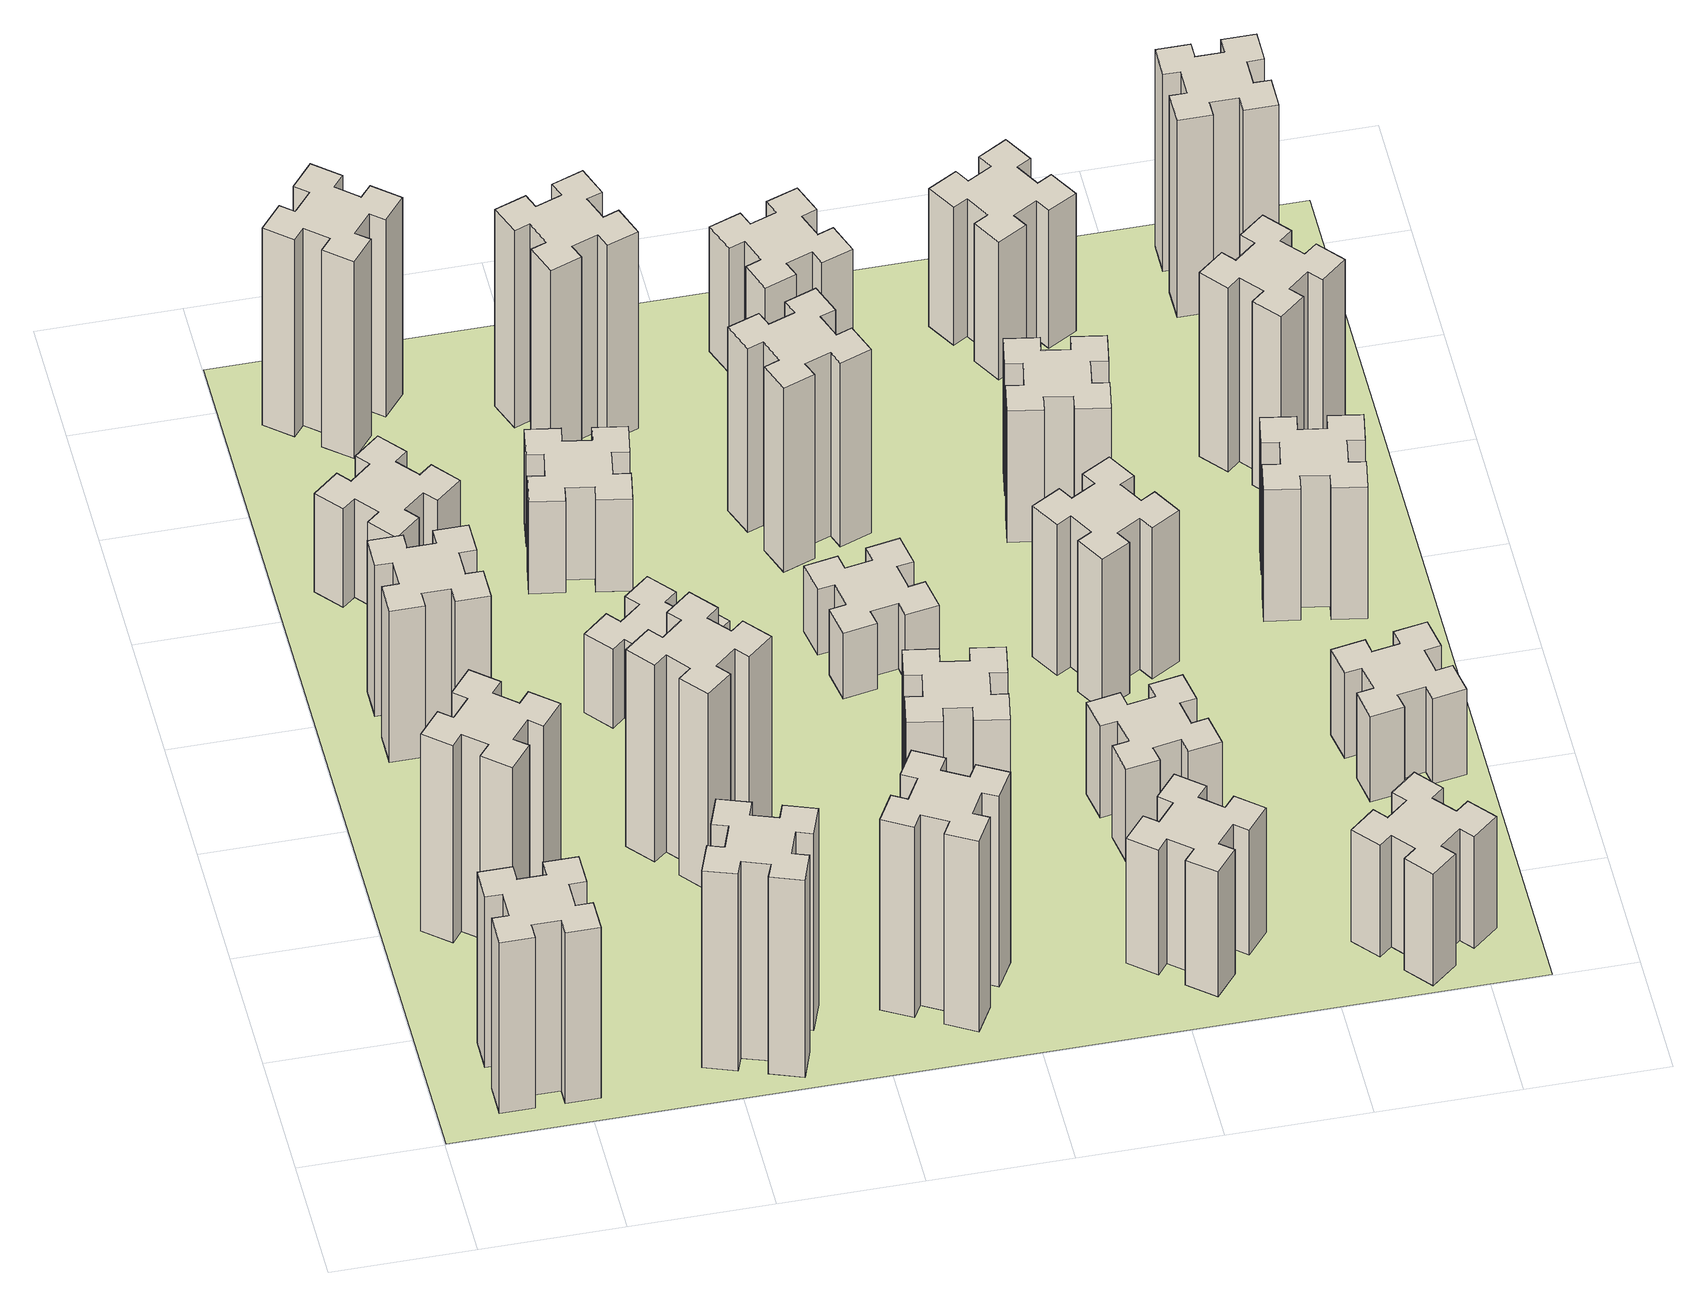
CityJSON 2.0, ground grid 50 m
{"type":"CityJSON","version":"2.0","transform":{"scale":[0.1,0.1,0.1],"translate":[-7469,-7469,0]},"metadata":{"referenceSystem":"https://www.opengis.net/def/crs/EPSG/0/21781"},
"CityObjects":{
"building1":{"type":"Building","attributes":{"class":"1000","function":"1000","usage":"1000","yearOfConstruction":2016,"roofType":"1000","measuredHeight":78,"storeysAboveGround":30,"storeysBelowGround":0},"geometry":[{"type":"Solid","lod":"1","boundaries":[[[[0,1,2,3,4,5,6,7,8,9,10,11,12,13,14,15,16,17,18,19]],[[17,16,20,21]],[[16,15,22,20]],[[15,14,23,22]],[[14,13,24,23]],[[13,12,25,24]],[[12,11,26,25]],[[11,10,27,26]],[[10,9,28,27]],[[9,8,29,28]],[[8,7,30,29]],[[7,6,31,30]],[[6,5,32,31]],[[5,4,33,32]],[[4,3,34,33]],[[3,2,35,34]],[[2,1,36,35]],[[1,0,37,36]],[[0,19,38,37]],[[19,18,39,38]],[[18,17,21,39]],[[24,25,26,27,28,29,30,31,32,33,34,35,36,37,38,39,21,20,22,23]]]]}]},
"building2":{"type":"Building","attributes":{"class":"1000","function":"1000","usage":"1000","yearOfConstruction":2016,"roofType":"1000","measuredHeight":90,"storeysAboveGround":30,"storeysBelowGround":0},"geometry":[{"type":"Solid","lod":"1","boundaries":[[[[40,41,42,43,44,45,46,47,48,49,50,51,52,53,54,55,56,57,58,59]],[[57,56,60,61]],[[56,55,62,60]],[[55,54,63,62]],[[54,53,64,63]],[[53,52,65,64]],[[52,51,66,65]],[[51,50,67,66]],[[50,49,68,67]],[[49,48,69,68]],[[48,47,70,69]],[[47,46,71,70]],[[46,45,72,71]],[[45,44,73,72]],[[44,43,74,73]],[[43,42,75,74]],[[42,41,76,75]],[[41,40,77,76]],[[40,59,78,77]],[[59,58,79,78]],[[58,57,61,79]],[[64,65,66,67,68,69,70,71,72,73,74,75,76,77,78,79,61,60,62,63]]]]}]},
"building3":{"type":"Building","attributes":{"class":"1000","function":"1000","usage":"1000","yearOfConstruction":2016,"roofType":"1000","measuredHeight":69,"storeysAboveGround":30,"storeysBelowGround":0},"geometry":[{"type":"Solid","lod":"1","boundaries":[[[[80,81,82,83,84,85,86,87,88,89,90,91,92,93,94,95,96,97,98,99]],[[97,96,100,101]],[[96,95,102,100]],[[95,94,103,102]],[[94,93,104,103]],[[93,92,105,104]],[[92,91,106,105]],[[91,90,107,106]],[[90,89,108,107]],[[89,88,109,108]],[[88,87,110,109]],[[87,86,111,110]],[[86,85,112,111]],[[85,84,113,112]],[[84,83,114,113]],[[83,82,115,114]],[[82,81,116,115]],[[81,80,117,116]],[[80,99,118,117]],[[99,98,119,118]],[[98,97,101,119]],[[104,105,106,107,108,109,110,111,112,113,114,115,116,117,118,119,101,100,102,103]]]]}]},
"building4":{"type":"Building","attributes":{"class":"1000","function":"1000","usage":"1000","yearOfConstruction":2016,"roofType":"1000","measuredHeight":45,"storeysAboveGround":30,"storeysBelowGround":0},"geometry":[{"type":"Solid","lod":"1","boundaries":[[[[120,121,122,123,124,125,126,127,128,129,130,131,132,133,134,135,136,137,138,139]],[[137,136,140,141]],[[136,135,142,140]],[[135,134,143,142]],[[134,133,144,143]],[[133,132,145,144]],[[132,131,146,145]],[[131,130,147,146]],[[130,129,148,147]],[[129,128,149,148]],[[128,127,150,149]],[[127,126,151,150]],[[126,125,152,151]],[[125,124,153,152]],[[124,123,154,153]],[[123,122,155,154]],[[122,121,156,155]],[[121,120,157,156]],[[120,139,158,157]],[[139,138,159,158]],[[138,137,141,159]],[[144,145,146,147,148,149,150,151,152,153,154,155,156,157,158,159,141,140,142,143]]]]}]},
"building5":{"type":"Building","attributes":{"class":"1000","function":"1000","usage":"1000","yearOfConstruction":2016,"roofType":"1000","measuredHeight":90,"storeysAboveGround":30,"storeysBelowGround":0},"geometry":[{"type":"Solid","lod":"1","boundaries":[[[[160,161,162,163,164,165,166,167,168,169,170,171,172,173,174,175,176,177,178,179]],[[177,176,180,181]],[[176,175,182,180]],[[175,174,183,182]],[[174,173,184,183]],[[173,172,185,184]],[[172,171,186,185]],[[171,170,187,186]],[[170,169,188,187]],[[169,168,189,188]],[[168,167,190,189]],[[167,166,191,190]],[[166,165,192,191]],[[165,164,193,192]],[[164,163,194,193]],[[163,162,195,194]],[[162,161,196,195]],[[161,160,197,196]],[[160,179,198,197]],[[179,178,199,198]],[[178,177,181,199]],[[184,185,186,187,188,189,190,191,192,193,194,195,196,197,198,199,181,180,182,183]]]]}]},
"building6":{"type":"Building","attributes":{"class":"1000","function":"1000","usage":"1000","yearOfConstruction":2016,"roofType":"1000","measuredHeight":90,"storeysAboveGround":30,"storeysBelowGround":0},"geometry":[{"type":"Solid","lod":"1","boundaries":[[[[200,201,202,203,204,205,206,207,208,209,210,211,212,213,214,215,216,217,218,219]],[[217,216,220,221]],[[216,215,222,220]],[[215,214,223,222]],[[214,213,224,223]],[[213,212,225,224]],[[212,211,226,225]],[[211,210,227,226]],[[210,209,228,227]],[[209,208,229,228]],[[208,207,230,229]],[[207,206,231,230]],[[206,205,232,231]],[[205,204,233,232]],[[204,203,234,233]],[[203,202,235,234]],[[202,201,236,235]],[[201,200,237,236]],[[200,219,238,237]],[[219,218,239,238]],[[218,217,221,239]],[[224,225,226,227,228,229,230,231,232,233,234,235,236,237,238,239,221,220,222,223]]]]}]},
"building7":{"type":"Building","attributes":{"class":"1000","function":"1000","usage":"1000","yearOfConstruction":2016,"roofType":"1000","measuredHeight":90,"storeysAboveGround":30,"storeysBelowGround":0},"geometry":[{"type":"Solid","lod":"1","boundaries":[[[[240,241,242,243,244,245,246,247,248,249,250,251,252,253,254,255,256,257,258,259]],[[257,256,260,261]],[[256,255,262,260]],[[255,254,263,262]],[[254,253,264,263]],[[253,252,265,264]],[[252,251,266,265]],[[251,250,267,266]],[[250,249,268,267]],[[249,248,269,268]],[[248,247,270,269]],[[247,246,271,270]],[[246,245,272,271]],[[245,244,273,272]],[[244,243,274,273]],[[243,242,275,274]],[[242,241,276,275]],[[241,240,277,276]],[[240,259,278,277]],[[259,258,279,278]],[[258,257,261,279]],[[264,265,266,267,268,269,270,271,272,273,274,275,276,277,278,279,261,260,262,263]]]]}]},
"building8":{"type":"Building","attributes":{"class":"1000","function":"1000","usage":"1000","yearOfConstruction":2016,"roofType":"1000","measuredHeight":36,"storeysAboveGround":30,"storeysBelowGround":0},"geometry":[{"type":"Solid","lod":"1","boundaries":[[[[280,281,282,283,284,285,286,287,288,289,290,291,292,293,294,295,296,297,298,299]],[[297,296,300,301]],[[296,295,302,300]],[[295,294,303,302]],[[294,293,304,303]],[[293,292,305,304]],[[292,291,306,305]],[[291,290,307,306]],[[290,289,308,307]],[[289,288,309,308]],[[288,287,310,309]],[[287,286,311,310]],[[286,285,312,311]],[[285,284,313,312]],[[284,283,314,313]],[[283,282,315,314]],[[282,281,316,315]],[[281,280,317,316]],[[280,299,318,317]],[[299,298,319,318]],[[298,297,301,319]],[[304,305,306,307,308,309,310,311,312,313,314,315,316,317,318,319,301,300,302,303]]]]}]},
"building9":{"type":"Building","attributes":{"class":"1000","function":"1000","usage":"1000","yearOfConstruction":2016,"roofType":"1000","measuredHeight":42,"storeysAboveGround":30,"storeysBelowGround":0},"geometry":[{"type":"Solid","lod":"1","boundaries":[[[[320,321,322,323,324,325,326,327,328,329,330,331,332,333,334,335,336,337,338,339]],[[337,336,340,341]],[[336,335,342,340]],[[335,334,343,342]],[[334,333,344,343]],[[333,332,345,344]],[[332,331,346,345]],[[331,330,347,346]],[[330,329,348,347]],[[329,328,349,348]],[[328,327,350,349]],[[327,326,351,350]],[[326,325,352,351]],[[325,324,353,352]],[[324,323,354,353]],[[323,322,355,354]],[[322,321,356,355]],[[321,320,357,356]],[[320,339,358,357]],[[339,338,359,358]],[[338,337,341,359]],[[344,345,346,347,348,349,350,351,352,353,354,355,356,357,358,359,341,340,342,343]]]]}]},
"building10":{"type":"Building","attributes":{"class":"1000","function":"1000","usage":"1000","yearOfConstruction":2016,"roofType":"1000","measuredHeight":87,"storeysAboveGround":30,"storeysBelowGround":0},"geometry":[{"type":"Solid","lod":"1","boundaries":[[[[360,361,362,363,364,365,366,367,368,369,370,371,372,373,374,375,376,377,378,379]],[[377,376,380,381]],[[376,375,382,380]],[[375,374,383,382]],[[374,373,384,383]],[[373,372,385,384]],[[372,371,386,385]],[[371,370,387,386]],[[370,369,388,387]],[[369,368,389,388]],[[368,367,390,389]],[[367,366,391,390]],[[366,365,392,391]],[[365,364,393,392]],[[364,363,394,393]],[[363,362,395,394]],[[362,361,396,395]],[[361,360,397,396]],[[360,379,398,397]],[[379,378,399,398]],[[378,377,381,399]],[[384,385,386,387,388,389,390,391,392,393,394,395,396,397,398,399,381,380,382,383]]]]}]},
"building11":{"type":"Building","attributes":{"class":"1000","function":"1000","usage":"1000","yearOfConstruction":2016,"roofType":"1000","measuredHeight":90,"storeysAboveGround":30,"storeysBelowGround":0},"geometry":[{"type":"Solid","lod":"1","boundaries":[[[[400,401,402,403,404,405,406,407,408,409,410,411,412,413,414,415,416,417,418,419]],[[417,416,420,421]],[[416,415,422,420]],[[415,414,423,422]],[[414,413,424,423]],[[413,412,425,424]],[[412,411,426,425]],[[411,410,427,426]],[[410,409,428,427]],[[409,408,429,428]],[[408,407,430,429]],[[407,406,431,430]],[[406,405,432,431]],[[405,404,433,432]],[[404,403,434,433]],[[403,402,435,434]],[[402,401,436,435]],[[401,400,437,436]],[[400,419,438,437]],[[419,418,439,438]],[[418,417,421,439]],[[424,425,426,427,428,429,430,431,432,433,434,435,436,437,438,439,421,420,422,423]]]]}]},
"building12":{"type":"Building","attributes":{"class":"1000","function":"1000","usage":"1000","yearOfConstruction":2016,"roofType":"1000","measuredHeight":63,"storeysAboveGround":30,"storeysBelowGround":0},"geometry":[{"type":"Solid","lod":"1","boundaries":[[[[440,441,442,443,444,445,446,447,448,449,450,451,452,453,454,455,456,457,458,459]],[[457,456,460,461]],[[456,455,462,460]],[[455,454,463,462]],[[454,453,464,463]],[[453,452,465,464]],[[452,451,466,465]],[[451,450,467,466]],[[450,449,468,467]],[[449,448,469,468]],[[448,447,470,469]],[[447,446,471,470]],[[446,445,472,471]],[[445,444,473,472]],[[444,443,474,473]],[[443,442,475,474]],[[442,441,476,475]],[[441,440,477,476]],[[440,459,478,477]],[[459,458,479,478]],[[458,457,461,479]],[[464,465,466,467,468,469,470,471,472,473,474,475,476,477,478,479,461,460,462,463]]]]}]},
"building13":{"type":"Building","attributes":{"class":"1000","function":"1000","usage":"1000","yearOfConstruction":2016,"roofType":"1000","measuredHeight":30,"storeysAboveGround":30,"storeysBelowGround":0},"geometry":[{"type":"Solid","lod":"1","boundaries":[[[[480,481,482,483,484,485,486,487,488,489,490,491,492,493,494,495,496,497,498,499]],[[497,496,500,501]],[[496,495,502,500]],[[495,494,503,502]],[[494,493,504,503]],[[493,492,505,504]],[[492,491,506,505]],[[491,490,507,506]],[[490,489,508,507]],[[489,488,509,508]],[[488,487,510,509]],[[487,486,511,510]],[[486,485,512,511]],[[485,484,513,512]],[[484,483,514,513]],[[483,482,515,514]],[[482,481,516,515]],[[481,480,517,516]],[[480,499,518,517]],[[499,498,519,518]],[[498,497,501,519]],[[504,505,506,507,508,509,510,511,512,513,514,515,516,517,518,519,501,500,502,503]]]]}]},
"building14":{"type":"Building","attributes":{"class":"1000","function":"1000","usage":"1000","yearOfConstruction":2016,"roofType":"1000","measuredHeight":84,"storeysAboveGround":30,"storeysBelowGround":0},"geometry":[{"type":"Solid","lod":"1","boundaries":[[[[520,521,522,523,524,525,526,527,528,529,530,531,532,533,534,535,536,537,538,539]],[[537,536,540,541]],[[536,535,542,540]],[[535,534,543,542]],[[534,533,544,543]],[[533,532,545,544]],[[532,531,546,545]],[[531,530,547,546]],[[530,529,548,547]],[[529,528,549,548]],[[528,527,550,549]],[[527,526,551,550]],[[526,525,552,551]],[[525,524,553,552]],[[524,523,554,553]],[[523,522,555,554]],[[522,521,556,555]],[[521,520,557,556]],[[520,539,558,557]],[[539,538,559,558]],[[538,537,541,559]],[[544,545,546,547,548,549,550,551,552,553,554,555,556,557,558,559,541,540,542,543]]]]}]},
"building15":{"type":"Building","attributes":{"class":"1000","function":"1000","usage":"1000","yearOfConstruction":2016,"roofType":"1000","measuredHeight":57,"storeysAboveGround":30,"storeysBelowGround":0},"geometry":[{"type":"Solid","lod":"1","boundaries":[[[[560,561,562,563,564,565,566,567,568,569,570,571,572,573,574,575,576,577,578,579]],[[577,576,580,581]],[[576,575,582,580]],[[575,574,583,582]],[[574,573,584,583]],[[573,572,585,584]],[[572,571,586,585]],[[571,570,587,586]],[[570,569,588,587]],[[569,568,589,588]],[[568,567,590,589]],[[567,566,591,590]],[[566,565,592,591]],[[565,564,593,592]],[[564,563,594,593]],[[563,562,595,594]],[[562,561,596,595]],[[561,560,597,596]],[[560,579,598,597]],[[579,578,599,598]],[[578,577,581,599]],[[584,585,586,587,588,589,590,591,592,593,594,595,596,597,598,599,581,580,582,583]]]]}]},
"building16":{"type":"Building","attributes":{"class":"1000","function":"1000","usage":"1000","yearOfConstruction":2016,"roofType":"1000","measuredHeight":57,"storeysAboveGround":30,"storeysBelowGround":0},"geometry":[{"type":"Solid","lod":"1","boundaries":[[[[600,601,602,603,604,605,606,607,608,609,610,611,612,613,614,615,616,617,618,619]],[[617,616,620,621]],[[616,615,622,620]],[[615,614,623,622]],[[614,613,624,623]],[[613,612,625,624]],[[612,611,626,625]],[[611,610,627,626]],[[610,609,628,627]],[[609,608,629,628]],[[608,607,630,629]],[[607,606,631,630]],[[606,605,632,631]],[[605,604,633,632]],[[604,603,634,633]],[[603,602,635,634]],[[602,601,636,635]],[[601,600,637,636]],[[600,619,638,637]],[[619,618,639,638]],[[618,617,621,639]],[[624,625,626,627,628,629,630,631,632,633,634,635,636,637,638,639,621,620,622,623]]]]}]},
"building17":{"type":"Building","attributes":{"class":"1000","function":"1000","usage":"1000","yearOfConstruction":2016,"roofType":"1000","measuredHeight":42,"storeysAboveGround":30,"storeysBelowGround":0},"geometry":[{"type":"Solid","lod":"1","boundaries":[[[[640,641,642,643,644,645,646,647,648,649,650,651,652,653,654,655,656,657,658,659]],[[657,656,660,661]],[[656,655,662,660]],[[655,654,663,662]],[[654,653,664,663]],[[653,652,665,664]],[[652,651,666,665]],[[651,650,667,666]],[[650,649,668,667]],[[649,648,669,668]],[[648,647,670,669]],[[647,646,671,670]],[[646,645,672,671]],[[645,644,673,672]],[[644,643,674,673]],[[643,642,675,674]],[[642,641,676,675]],[[641,640,677,676]],[[640,659,678,677]],[[659,658,679,678]],[[658,657,661,679]],[[664,665,666,667,668,669,670,671,672,673,674,675,676,677,678,679,661,660,662,663]]]]}]},
"building18":{"type":"Building","attributes":{"class":"1000","function":"1000","usage":"1000","yearOfConstruction":2016,"roofType":"1000","measuredHeight":69,"storeysAboveGround":30,"storeysBelowGround":0},"geometry":[{"type":"Solid","lod":"1","boundaries":[[[[680,681,682,683,684,685,686,687,688,689,690,691,692,693,694,695,696,697,698,699]],[[697,696,700,701]],[[696,695,702,700]],[[695,694,703,702]],[[694,693,704,703]],[[693,692,705,704]],[[692,691,706,705]],[[691,690,707,706]],[[690,689,708,707]],[[689,688,709,708]],[[688,687,710,709]],[[687,686,711,710]],[[686,685,712,711]],[[685,684,713,712]],[[684,683,714,713]],[[683,682,715,714]],[[682,681,716,715]],[[681,680,717,716]],[[680,699,718,717]],[[699,698,719,718]],[[698,697,701,719]],[[704,705,706,707,708,709,710,711,712,713,714,715,716,717,718,719,701,700,702,703]]]]}]},
"building19":{"type":"Building","attributes":{"class":"1000","function":"1000","usage":"1000","yearOfConstruction":2016,"roofType":"1000","measuredHeight":60,"storeysAboveGround":30,"storeysBelowGround":0},"geometry":[{"type":"Solid","lod":"1","boundaries":[[[[720,721,722,723,724,725,726,727,728,729,730,731,732,733,734,735,736,737,738,739]],[[737,736,740,741]],[[736,735,742,740]],[[735,734,743,742]],[[734,733,744,743]],[[733,732,745,744]],[[732,731,746,745]],[[731,730,747,746]],[[730,729,748,747]],[[729,728,749,748]],[[728,727,750,749]],[[727,726,751,750]],[[726,725,752,751]],[[725,724,753,752]],[[724,723,754,753]],[[723,722,755,754]],[[722,721,756,755]],[[721,720,757,756]],[[720,739,758,757]],[[739,738,759,758]],[[738,737,741,759]],[[744,745,746,747,748,749,750,751,752,753,754,755,756,757,758,759,741,740,742,743]]]]}]},
"building20":{"type":"Building","attributes":{"class":"1000","function":"1000","usage":"1000","yearOfConstruction":2016,"roofType":"1000","measuredHeight":51,"storeysAboveGround":30,"storeysBelowGround":0},"geometry":[{"type":"Solid","lod":"1","boundaries":[[[[760,761,762,763,764,765,766,767,768,769,770,771,772,773,774,775,776,777,778,779]],[[777,776,780,781]],[[776,775,782,780]],[[775,774,783,782]],[[774,773,784,783]],[[773,772,785,784]],[[772,771,786,785]],[[771,770,787,786]],[[770,769,788,787]],[[769,768,789,788]],[[768,767,790,789]],[[767,766,791,790]],[[766,765,792,791]],[[765,764,793,792]],[[764,763,794,793]],[[763,762,795,794]],[[762,761,796,795]],[[761,760,797,796]],[[760,779,798,797]],[[779,778,799,798]],[[778,777,781,799]],[[784,785,786,787,788,789,790,791,792,793,794,795,796,797,798,799,781,780,782,783]]]]}]},
"building21":{"type":"Building","attributes":{"class":"1000","function":"1000","usage":"1000","yearOfConstruction":2016,"roofType":"1000","measuredHeight":63,"storeysAboveGround":30,"storeysBelowGround":0},"geometry":[{"type":"Solid","lod":"1","boundaries":[[[[800,801,802,803,804,805,806,807,808,809,810,811,812,813,814,815,816,817,818,819]],[[817,816,820,821]],[[816,815,822,820]],[[815,814,823,822]],[[814,813,824,823]],[[813,812,825,824]],[[812,811,826,825]],[[811,810,827,826]],[[810,809,828,827]],[[809,808,829,828]],[[808,807,830,829]],[[807,806,831,830]],[[806,805,832,831]],[[805,804,833,832]],[[804,803,834,833]],[[803,802,835,834]],[[802,801,836,835]],[[801,800,837,836]],[[800,819,838,837]],[[819,818,839,838]],[[818,817,821,839]],[[824,825,826,827,828,829,830,831,832,833,834,835,836,837,838,839,821,820,822,823]]]]}]},
"building22":{"type":"Building","attributes":{"class":"1000","function":"1000","usage":"1000","yearOfConstruction":2016,"roofType":"1000","measuredHeight":39,"storeysAboveGround":30,"storeysBelowGround":0},"geometry":[{"type":"Solid","lod":"1","boundaries":[[[[840,841,842,843,844,845,846,847,848,849,850,851,852,853,854,855,856,857,858,859]],[[857,856,860,861]],[[856,855,862,860]],[[855,854,863,862]],[[854,853,864,863]],[[853,852,865,864]],[[852,851,866,865]],[[851,850,867,866]],[[850,849,868,867]],[[849,848,869,868]],[[848,847,870,869]],[[847,846,871,870]],[[846,845,872,871]],[[845,844,873,872]],[[844,843,874,873]],[[843,842,875,874]],[[842,841,876,875]],[[841,840,877,876]],[[840,859,878,877]],[[859,858,879,878]],[[858,857,861,879]],[[864,865,866,867,868,869,870,871,872,873,874,875,876,877,878,879,861,860,862,863]]]]}]},
"building23":{"type":"Building","attributes":{"class":"1000","function":"1000","usage":"1000","yearOfConstruction":2016,"roofType":"1000","measuredHeight":60,"storeysAboveGround":30,"storeysBelowGround":0},"geometry":[{"type":"Solid","lod":"1","boundaries":[[[[880,881,882,883,884,885,886,887,888,889,890,891,892,893,894,895,896,897,898,899]],[[897,896,900,901]],[[896,895,902,900]],[[895,894,903,902]],[[894,893,904,903]],[[893,892,905,904]],[[892,891,906,905]],[[891,890,907,906]],[[890,889,908,907]],[[889,888,909,908]],[[888,887,910,909]],[[887,886,911,910]],[[886,885,912,911]],[[885,884,913,912]],[[884,883,914,913]],[[883,882,915,914]],[[882,881,916,915]],[[881,880,917,916]],[[880,899,918,917]],[[899,898,919,918]],[[898,897,901,919]],[[904,905,906,907,908,909,910,911,912,913,914,915,916,917,918,919,901,900,902,903]]]]}]},
"building24":{"type":"Building","attributes":{"class":"1000","function":"1000","usage":"1000","yearOfConstruction":2016,"roofType":"1000","measuredHeight":84,"storeysAboveGround":30,"storeysBelowGround":0},"geometry":[{"type":"Solid","lod":"1","boundaries":[[[[920,921,922,923,924,925,926,927,928,929,930,931,932,933,934,935,936,937,938,939]],[[937,936,940,941]],[[936,935,942,940]],[[935,934,943,942]],[[934,933,944,943]],[[933,932,945,944]],[[932,931,946,945]],[[931,930,947,946]],[[930,929,948,947]],[[929,928,949,948]],[[928,927,950,949]],[[927,926,951,950]],[[926,925,952,951]],[[925,924,953,952]],[[924,923,954,953]],[[923,922,955,954]],[[922,921,956,955]],[[921,920,957,956]],[[920,939,958,957]],[[939,938,959,958]],[[938,937,941,959]],[[944,945,946,947,948,949,950,951,952,953,954,955,956,957,958,959,941,940,942,943]]]]}]},
"building25":{"type":"Building","attributes":{"class":"1000","function":"1000","usage":"1000","yearOfConstruction":2016,"roofType":"1000","measuredHeight":90,"storeysAboveGround":30,"storeysBelowGround":0},"geometry":[{"type":"Solid","lod":"1","boundaries":[[[[960,961,962,963,964,965,966,967,968,969,970,971,972,973,974,975,976,977,978,979]],[[977,976,980,981]],[[976,975,982,980]],[[975,974,983,982]],[[974,973,984,983]],[[973,972,985,984]],[[972,971,986,985]],[[971,970,987,986]],[[970,969,988,987]],[[969,968,989,988]],[[968,967,990,989]],[[967,966,991,990]],[[966,965,992,991]],[[965,964,993,992]],[[964,963,994,993]],[[963,962,995,994]],[[962,961,996,995]],[[961,960,997,996]],[[960,979,998,997]],[[979,978,999,998]],[[978,977,981,999]],[[984,985,986,987,988,989,990,991,992,993,994,995,996,997,998,999,981,980,982,983]]]]}]},
"landuse1":{"type":"LandUse","attributes":{"name":"plot1","function":"1010"},"geometry":[{"type":"MultiSurface","lod":"1","boundaries":[[[1000,1001,1002,1003]]]}]}
},
"vertices":[
[265,325,0],[265,225,0],[205,225,0],[205,105,0],[325,105,0],[325,165,0],[425,165,0],[425,105,0],[545,105,0],[545,225,0],[485,225,0],[485,325,0],[545,325,0],[545,445,0],[425,445,0],[425,385,0],[325,385,0],[325,445,0],[205,445,0],[205,325,0],[325,385,780],[325,445,780],[425,385,780],[425,445,780],[545,445,780],[545,325,780],[485,325,780],[485,225,780],[545,225,780],[545,105,780],[425,105,780],[425,165,780],[325,165,780],[325,105,780],[205,105,780],[205,225,780],[265,225,780],[265,325,780],[205,325,780],[205,445,780],
[484,1067,0],[408,1132,0],[446,1178,0],[354,1255,0],[277,1163,0],[323,1124,0],[259,1048,0],[213,1086,0],[136,994,0],[228,917,0],[266,963,0],[343,899,0],[304,853,0],[396,776,0],[473,868,0],[427,906,0],[492,983,0],[538,944,0],[615,1036,0],[523,1113,0],[492,983,900],[538,944,900],[427,906,900],[473,868,900],[396,776,900],[304,853,900],[343,899,900],[266,963,900],[228,917,900],[136,994,900],[213,1086,900],[259,1048,900],[323,1124,900],[277,1163,900],[354,1255,900],[446,1178,900],[408,1132,900],[484,1067,900],[523,1113,900],[615,1036,900],
[425,2065,0],[325,2065,0],[325,2125,0],[205,2125,0],[205,2005,0],[265,2005,0],[265,1905,0],[205,1905,0],[205,1785,0],[325,1785,0],[325,1845,0],[425,1845,0],[425,1785,0],[545,1785,0],[545,1905,0],[485,1905,0],[485,2005,0],[545,2005,0],[545,2125,0],[425,2125,0],[485,2005,690],[545,2005,690],[485,1905,690],[545,1905,690],[545,1785,690],[425,1785,690],[425,1845,690],[325,1845,690],[325,1785,690],[205,1785,690],[205,1905,690],[265,1905,690],[265,2005,690],[205,2005,690],[205,2125,690],[325,2125,690],[325,2065,690],[425,2065,690],[425,2125,690],[545,2125,690],
[492,2628,0],[427,2704,0],[473,2743,0],[396,2835,0],[304,2758,0],[343,2712,0],[266,2647,0],[228,2693,0],[136,2616,0],[213,2524,0],[259,2563,0],[323,2486,0],[277,2448,0],[354,2356,0],[446,2433,0],[408,2479,0],[484,2543,0],[523,2497,0],[615,2574,0],[538,2666,0],[484,2543,450],[523,2497,450],[408,2479,450],[446,2433,450],[354,2356,450],[277,2448,450],[323,2486,450],[259,2563,450],[213,2524,450],[136,2616,450],[228,2693,450],[266,2647,450],[343,2712,450],[304,2758,450],[396,2835,450],[473,2743,450],[427,2704,450],[492,2628,450],[538,2666,450],[615,2574,450],
[1029,360,0],[995,266,0],[939,287,0],[897,174,0],[1010,133,0],[1031,189,0],[1125,155,0],[1104,99,0],[1217,57,0],[1258,170,0],[1202,191,0],[1236,285,0],[1292,264,0],[1333,377,0],[1220,418,0],[1200,362,0],[1106,396,0],[1127,452,0],[1014,493,0],[973,380,0],[1106,396,900],[1127,452,900],[1200,362,900],[1220,418,900],[1333,377,900],[1292,264,900],[1236,285,900],[1202,191,900],[1258,170,900],[1217,57,900],[1104,99,900],[1125,155,900],[1031,189,900],[1010,133,900],[897,174,900],[939,287,900],[995,266,900],[1029,360,900],[973,380,900],[1014,493,900],
[484,3487,0],[408,3552,0],[446,3598,0],[354,3675,0],[277,3583,0],[323,3544,0],[259,3468,0],[213,3506,0],[136,3414,0],[228,3337,0],[266,3383,0],[343,3319,0],[304,3273,0],[396,3196,0],[473,3288,0],[427,3326,0],[492,3403,0],[538,3364,0],[615,3456,0],[523,3533,0],[492,3403,900],[538,3364,900],[427,3326,900],[473,3288,900],[396,3196,900],[304,3273,900],[343,3319,900],[266,3383,900],[228,3337,900],[136,3414,900],[213,3506,900],[259,3468,900],[323,3544,900],[277,3583,900],[354,3675,900],[446,3598,900],[408,3552,900],[484,3487,900],[523,3533,900],[615,3456,900],
[1083,1332,0],[1006,1267,0],[968,1313,0],[876,1236,0],[953,1144,0],[999,1183,0],[1063,1106,0],[1017,1068,0],[1094,976,0],[1186,1053,0],[1148,1099,0],[1224,1163,0],[1263,1117,0],[1355,1194,0],[1278,1286,0],[1232,1248,0],[1167,1324,0],[1213,1363,0],[1136,1455,0],[1044,1378,0],[1167,1324,900],[1213,1363,900],[1232,1248,900],[1278,1286,900],[1355,1194,900],[1263,1117,900],[1224,1163,900],[1148,1099,900],[1186,1053,900],[1094,976,900],[1017,1068,900],[1063,1106,900],[999,1183,900],[953,1144,900],[876,1236,900],[968,1313,900],[1006,1267,900],[1083,1332,900],[1044,1378,900],[1136,1455,900],
[1083,1972,0],[1006,1907,0],[968,1953,0],[876,1876,0],[953,1784,0],[999,1823,0],[1063,1746,0],[1017,1708,0],[1094,1616,0],[1186,1693,0],[1148,1739,0],[1224,1803,0],[1263,1757,0],[1355,1834,0],[1278,1926,0],[1232,1888,0],[1167,1964,0],[1213,2003,0],[1136,2095,0],[1044,2018,0],[1167,1964,360],[1213,2003,360],[1232,1888,360],[1278,1926,360],[1355,1834,360],[1263,1757,360],[1224,1803,360],[1148,1739,360],[1186,1693,360],[1094,1616,360],[1017,1708,360],[1063,1746,360],[999,1823,360],[953,1784,360],[876,1876,360],[968,1953,360],[1006,1907,360],[1083,1972,360],[1044,2018,360],[1136,2095,360],
[1115,2527,0],[1132,2625,0],[1191,2615,0],[1212,2733,0],[1094,2754,0],[1084,2695,0],[985,2712,0],[996,2771,0],[877,2792,0],[857,2674,0],[916,2664,0],[898,2565,0],[839,2576,0],[818,2457,0],[937,2437,0],[947,2496,0],[1045,2478,0],[1035,2419,0],[1153,2398,0],[1174,2517,0],[1045,2478,420],[1035,2419,420],[947,2496,420],[937,2437,420],[818,2457,420],[839,2576,420],[898,2565,420],[916,2664,420],[857,2674,420],[877,2792,420],[996,2771,420],[985,2712,420],[1084,2695,420],[1094,2754,420],[1212,2733,420],[1191,2615,420],[1132,2625,420],[1115,2527,420],[1174,2517,420],[1153,2398,420],
[1657,305,0],[1744,255,0],[1714,203,0],[1818,143,0],[1878,247,0],[1826,277,0],[1876,364,0],[1928,334,0],[1988,438,0],[1884,498,0],[1854,446,0],[1767,496,0],[1797,548,0],[1693,608,0],[1633,504,0],[1685,474,0],[1635,387,0],[1583,417,0],[1523,313,0],[1627,253,0],[1635,387,870],[1583,417,870],[1685,474,870],[1633,504,870],[1693,608,870],[1797,548,870],[1767,496,870],[1854,446,870],[1884,498,870],[1988,438,870],[1928,334,870],[1876,364,870],[1826,277,870],[1878,247,870],[1818,143,870],[1714,203,870],[1744,255,870],[1657,305,870],[1627,253,870],[1523,313,870],
[1125,3356,0],[1031,3322,0],[1010,3378,0],[897,3337,0],[939,3224,0],[995,3245,0],[1029,3151,0],[973,3130,0],[1014,3017,0],[1127,3059,0],[1106,3115,0],[1200,3149,0],[1220,3093,0],[1333,3134,0],[1292,3247,0],[1236,3226,0],[1202,3320,0],[1258,3340,0],[1217,3453,0],[1104,3412,0],[1202,3320,900],[1258,3340,900],[1236,3226,900],[1292,3247,900],[1333,3134,900],[1220,3093,900],[1200,3149,900],[1106,3115,900],[1127,3059,900],[1014,3017,900],[973,3130,900],[1029,3151,900],[995,3245,900],[939,3224,900],[897,3337,900],[1010,3378,900],[1031,3322,900],[1125,3356,900],[1104,3412,900],[1217,3453,900],
[2055,1047,0],[2072,1145,0],[2131,1135,0],[2152,1253,0],[2034,1274,0],[2024,1215,0],[1925,1232,0],[1936,1291,0],[1817,1312,0],[1797,1194,0],[1856,1184,0],[1838,1085,0],[1779,1096,0],[1758,977,0],[1877,957,0],[1887,1016,0],[1985,998,0],[1975,939,0],[2093,918,0],[2114,1037,0],[1985,998,630],[1975,939,630],[1887,1016,630],[1877,957,630],[1758,977,630],[1779,1096,630],[1838,1085,630],[1856,1184,630],[1797,1194,630],[1817,1312,630],[1936,1291,630],[1925,1232,630],[2024,1215,630],[2034,1274,630],[2152,1253,630],[2131,1135,630],[2072,1145,630],[2055,1047,630],[2114,1037,630],[2093,918,630],
[1972,1925,0],[1955,2024,0],[2014,2034,0],[1993,2152,0],[1875,2131,0],[1885,2072,0],[1787,2055,0],[1777,2114,0],[1658,2093,0],[1679,1975,0],[1738,1985,0],[1756,1887,0],[1697,1877,0],[1717,1758,0],[1836,1779,0],[1825,1838,0],[1924,1856,0],[1934,1797,0],[2052,1817,0],[2031,1936,0],[1924,1856,300],[1934,1797,300],[1825,1838,300],[1836,1779,300],[1717,1758,300],[1697,1877,300],[1756,1887,300],[1738,1985,300],[1679,1975,300],[1658,2093,300],[1777,2114,300],[1787,2055,300],[1885,2072,300],[1875,2131,300],[1993,2152,300],[2014,2034,300],[1955,2024,300],[1972,1925,300],[2031,1936,300],[2052,1817,300],
[1876,2586,0],[1842,2680,0],[1898,2700,0],[1857,2813,0],[1744,2772,0],[1765,2716,0],[1671,2682,0],[1650,2738,0],[1537,2697,0],[1579,2584,0],[1635,2605,0],[1669,2511,0],[1613,2490,0],[1654,2377,0],[1767,2419,0],[1746,2475,0],[1840,2509,0],[1860,2453,0],[1973,2494,0],[1932,2607,0],[1840,2509,840],[1860,2453,840],[1746,2475,840],[1767,2419,840],[1654,2377,840],[1613,2490,840],[1669,2511,840],[1635,2605,840],[1579,2584,840],[1537,2697,840],[1650,2738,840],[1671,2682,840],[1765,2716,840],[1744,2772,840],[1857,2813,840],[1898,2700,840],[1842,2680,840],[1876,2586,840],[1932,2607,840],[1973,2494,840],
[2486,323,0],[2563,259,0],[2524,213,0],[2616,136,0],[2693,228,0],[2647,266,0],[2712,343,0],[2758,304,0],[2835,396,0],[2743,473,0],[2704,427,0],[2628,492,0],[2666,538,0],[2574,615,0],[2497,523,0],[2543,484,0],[2479,408,0],[2433,446,0],[2356,354,0],[2448,277,0],[2479,408,570],[2433,446,570],[2543,484,570],[2497,523,570],[2574,615,570],[2666,538,570],[2628,492,570],[2704,427,570],[2743,473,570],[2835,396,570],[2758,304,570],[2712,343,570],[2647,266,570],[2693,228,570],[2616,136,570],[2524,213,570],[2563,259,570],[2486,323,570],[2448,277,570],[2356,354,570],
[1846,3215,0],[1940,3249,0],[1960,3193,0],[2073,3234,0],[2032,3347,0],[1976,3326,0],[1942,3420,0],[1998,3440,0],[1957,3553,0],[1844,3512,0],[1865,3456,0],[1771,3422,0],[1750,3478,0],[1637,3437,0],[1679,3324,0],[1735,3345,0],[1769,3251,0],[1713,3230,0],[1754,3117,0],[1867,3159,0],[1769,3251,570],[1713,3230,570],[1735,3345,570],[1679,3324,570],[1637,3437,570],[1750,3478,570],[1771,3422,570],[1865,3456,570],[1844,3512,570],[1957,3553,570],[1998,3440,570],[1942,3420,570],[1976,3326,570],[2032,3347,570],[2073,3234,570],[1960,3193,570],[1940,3249,570],[1846,3215,570],[1867,3159,570],[1754,3117,570],
[2625,1132,0],[2527,1115,0],[2517,1174,0],[2398,1153,0],[2419,1035,0],[2478,1045,0],[2496,947,0],[2437,937,0],[2457,818,0],[2576,839,0],[2565,898,0],[2664,916,0],[2674,857,0],[2792,877,0],[2771,996,0],[2712,985,0],[2695,1084,0],[2754,1094,0],[2733,1212,0],[2615,1191,0],[2695,1084,420],[2754,1094,420],[2712,985,420],[2771,996,420],[2792,877,420],[2674,857,420],[2664,916,420],[2565,898,420],[2576,839,420],[2457,818,420],[2437,937,420],[2496,947,420],[2478,1045,420],[2419,1035,420],[2398,1153,420],[2517,1174,420],[2527,1115,420],[2625,1132,420],[2615,1191,420],[2733,1212,420],
[2475,1744,0],[2525,1657,0],[2473,1627,0],[2533,1523,0],[2637,1583,0],[2607,1635,0],[2694,1685,0],[2724,1633,0],[2828,1693,0],[2768,1797,0],[2716,1767,0],[2666,1854,0],[2718,1884,0],[2658,1988,0],[2554,1928,0],[2584,1876,0],[2497,1826,0],[2467,1878,0],[2363,1818,0],[2423,1714,0],[2497,1826,690],[2467,1878,690],[2584,1876,690],[2554,1928,690],[2658,1988,690],[2718,1884,690],[2666,1854,690],[2716,1767,690],[2768,1797,690],[2828,1693,690],[2724,1633,690],[2694,1685,690],[2607,1635,690],[2637,1583,690],[2533,1523,690],[2473,1627,690],[2525,1657,690],[2475,1744,690],[2423,1714,690],[2363,1818,690],
[2496,2564,0],[2478,2465,0],[2419,2476,0],[2398,2357,0],[2517,2337,0],[2527,2396,0],[2625,2378,0],[2615,2319,0],[2733,2298,0],[2754,2417,0],[2695,2427,0],[2712,2525,0],[2771,2515,0],[2792,2633,0],[2674,2654,0],[2664,2595,0],[2565,2612,0],[2576,2671,0],[2457,2692,0],[2437,2574,0],[2565,2612,600],[2576,2671,600],[2664,2595,600],[2674,2654,600],[2792,2633,600],[2771,2515,600],[2712,2525,600],[2695,2427,600],[2754,2417,600],[2733,2298,600],[2615,2319,600],[2625,2378,600],[2527,2396,600],[2517,2337,600],[2398,2357,600],[2419,2476,600],[2478,2465,600],[2496,2564,600],[2437,2574,600],[2457,2692,600],
[3368,159,0],[3444,223,0],[3483,177,0],[3575,254,0],[3498,346,0],[3452,308,0],[3387,384,0],[3433,423,0],[3356,515,0],[3264,438,0],[3303,392,0],[3226,327,0],[3188,373,0],[3096,296,0],[3173,204,0],[3219,243,0],[3283,166,0],[3237,128,0],[3314,36,0],[3406,113,0],[3283,166,510],[3237,128,510],[3219,243,510],[3173,204,510],[3096,296,510],[3188,373,510],[3226,327,510],[3303,392,510],[3264,438,510],[3356,515,510],[3433,423,510],[3387,384,510],[3452,308,510],[3498,346,510],[3575,254,510],[3483,177,510],[3444,223,510],[3368,159,510],[3406,113,510],[3314,36,510],
[2716,3347,0],[2666,3434,0],[2718,3464,0],[2658,3568,0],[2554,3508,0],[2584,3456,0],[2497,3406,0],[2467,3458,0],[2363,3398,0],[2423,3294,0],[2475,3324,0],[2525,3237,0],[2473,3207,0],[2533,3103,0],[2637,3163,0],[2607,3215,0],[2694,3265,0],[2724,3213,0],[2828,3273,0],[2768,3377,0],[2694,3265,630],[2724,3213,630],[2607,3215,630],[2637,3163,630],[2533,3103,630],[2473,3207,630],[2525,3237,630],[2475,3324,630],[2423,3294,630],[2363,3398,630],[2467,3458,630],[2497,3406,630],[2584,3456,630],[2554,3508,630],[2658,3568,630],[2718,3464,630],[2666,3434,630],[2716,3347,630],[2768,3377,630],[2828,3273,630],
[3465,1232,0],[3367,1215,0],[3357,1274,0],[3238,1253,0],[3259,1135,0],[3318,1145,0],[3336,1047,0],[3277,1037,0],[3297,918,0],[3416,939,0],[3405,998,0],[3504,1016,0],[3514,957,0],[3632,977,0],[3611,1096,0],[3552,1085,0],[3535,1184,0],[3594,1194,0],[3573,1312,0],[3455,1291,0],[3535,1184,390],[3594,1194,390],[3552,1085,390],[3611,1096,390],[3632,977,390],[3514,957,390],[3504,1016,390],[3405,998,390],[3416,939,390],[3297,918,390],[3277,1037,390],[3336,1047,390],[3318,1145,390],[3259,1135,390],[3238,1253,390],[3357,1274,390],[3367,1215,390],[3465,1232,390],[3455,1291,390],[3573,1312,390],
[3267,1856,0],[3365,1838,0],[3355,1779,0],[3473,1758,0],[3494,1877,0],[3435,1887,0],[3452,1985,0],[3511,1975,0],[3532,2093,0],[3414,2114,0],[3404,2055,0],[3305,2072,0],[3316,2131,0],[3197,2152,0],[3177,2034,0],[3236,2024,0],[3218,1925,0],[3159,1936,0],[3138,1817,0],[3257,1797,0],[3218,1925,600],[3159,1936,600],[3236,2024,600],[3177,2034,600],[3197,2152,600],[3316,2131,600],[3305,2072,600],[3404,2055,600],[3414,2114,600],[3532,2093,600],[3511,1975,600],[3452,1985,600],[3435,1887,600],[3494,1877,600],[3473,1758,600],[3355,1779,600],[3365,1838,600],[3267,1856,600],[3257,1797,600],[3138,1817,600],
[3452,2628,0],[3387,2704,0],[3433,2743,0],[3356,2835,0],[3264,2758,0],[3303,2712,0],[3226,2647,0],[3188,2693,0],[3096,2616,0],[3173,2524,0],[3219,2563,0],[3283,2486,0],[3237,2448,0],[3314,2356,0],[3406,2433,0],[3368,2479,0],[3444,2543,0],[3483,2497,0],[3575,2574,0],[3498,2666,0],[3444,2543,840],[3483,2497,840],[3368,2479,840],[3406,2433,840],[3314,2356,840],[3237,2448,840],[3283,2486,840],[3219,2563,840],[3173,2524,840],[3096,2616,840],[3188,2693,840],[3226,2647,840],[3303,2712,840],[3264,2758,840],[3356,2835,840],[3433,2743,840],[3387,2704,840],[3452,2628,840],[3498,2666,840],[3575,2574,840],
[3285,3325,0],[3385,3325,0],[3385,3265,0],[3505,3265,0],[3505,3385,0],[3445,3385,0],[3445,3485,0],[3505,3485,0],[3505,3605,0],[3385,3605,0],[3385,3545,0],[3285,3545,0],[3285,3605,0],[3165,3605,0],[3165,3485,0],[3225,3485,0],[3225,3385,0],[3165,3385,0],[3165,3265,0],[3285,3265,0],[3225,3385,900],[3165,3385,900],[3225,3485,900],[3165,3485,900],[3165,3605,900],[3285,3605,900],[3285,3545,900],[3385,3545,900],[3385,3605,900],[3505,3605,900],[3505,3485,900],[3445,3485,900],[3445,3385,900],[3505,3385,900],[3505,3265,900],[3385,3265,900],[3385,3325,900],[3285,3325,900],[3285,3265,900],[3165,3265,900],
[5,3705,0],[3705,3705,0],[3705,5,0],[5,5,0]
]}
